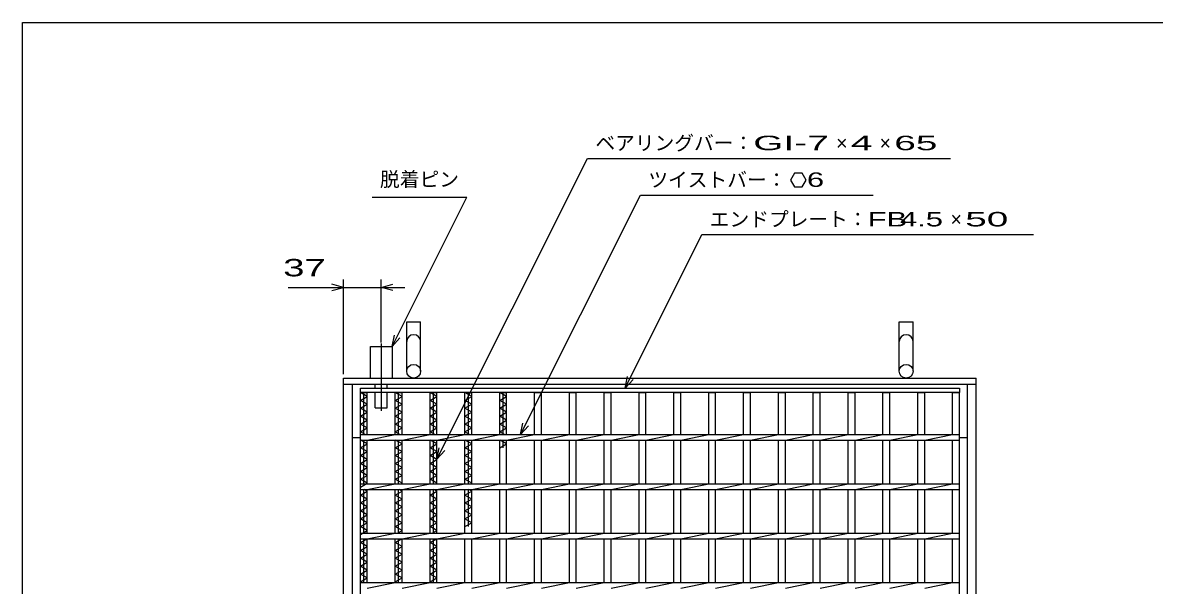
# Model space of a CAD drawing. Units: millimetres, scale not verified. Extents: x -1456 to 1385, y -1026 to 843.
# Drawn here: x -1383 to -236, y 272 to 843 of the extents above; entities that cross this region are included whole.
import ezdxf
from ezdxf.enums import TextEntityAlignment as Align

# ---------------------------------------------------------------- set-up
doc = ezdxf.new("R2010")
doc.units = ezdxf.units.MM
doc.header["$LTSCALE"] = 8
doc.linetypes.add('LONG_DASHED_DOTTED', pattern=[15.25, 12, -1.5, 0.25, -1.5])
for name, color, linetype, lineweight in [('0_2', 150, 'Continuous', 25), ('16', 3, 'Continuous', 25), ('19', 6, 'Continuous', 25), ('22', 4, 'Continuous', 25)]:
    doc.layers.add(name, color=color, linetype=linetype, lineweight=lineweight)
doc.styles.add('ベクトル', font='')
doc.styles.get('ベクトル').set_extended_font_data('ベクトル')

msp = doc.modelspace()

# ---------------------------------------------------------------- linework, layer by layer
at = {"layer": '0_2'}
for p, q in [((-1383.2, -917.2), (-1383.2, 842.8)), ((-1383.2, 842.8), (1384.8, 842.8))]:
    msp.add_line(p, q, dxfattribs=at)
at = {"layer": '16'}
for p, q in [((-1041, 472.5), (-434, 472.5)), ((-1041, 468), (-1041, 472.5)), ((-434, 472.5), (-434, 468)), ((-434, 468), (-1041, 468)), ((-1041, -223), (-1041, 468)), ((-1041, 468), (-1034, 468)), ((-1034, 464), (-1041, 468)), ((-1041, 460), (-1034, 464)), ((-1034, 456), (-1041, 460)), ((-1037.5, 425.25), (-1037.5, 468)), ((-1034, 425.25), (-1034, 468)), ((-1005.7, 425.25), (-1005.7, 468)), ((-1005.7, 468), (-998.7, 468)), ((-998.7, 464), (-1005.7, 468)), ((-1005.7, 460), (-998.7, 464)), ((-998.7, 456), (-1005.7, 460)), ((-1002.2, 425.25), (-1002.2, 468)), ((-998.7, 425.25), (-998.7, 468)), ((-970.4, 425.25), (-970.4, 468)), ((-970.4, 468), (-963.4, 468)), ((-963.4, 464), (-970.4, 468)), ((-970.4, 460), (-963.4, 464)), ((-963.4, 456), (-970.4, 460)), ((-966.9, 425.25), (-966.9, 468)), ((-963.4, 425.25), (-963.4, 468)), ((-935.1, 425.25), (-935.1, 468)), ((-935.1, 468), (-928.1, 468)), ((-928.1, 464), (-935.1, 468)), ((-935.1, 460), (-928.1, 464)), ((-928.1, 456), (-935.1, 460)), ((-931.6, 425.25), (-931.6, 468)), ((-928.1, 425.25), (-928.1, 468)), ((-899.8, 425.25), (-899.8, 468)), ((-899.8, 468), (-892.8, 468)), ((-892.8, 464), (-899.8, 468)), ((-899.8, 460), (-892.8, 464)), ((-892.8, 456), (-899.8, 460)), ((-896.3, 425.25), (-896.3, 468)), ((-892.8, 425.25), (-892.8, 468)), ((-864.5, 425.25), (-864.5, 468)), ((-864.5, 468), (-857.5, 468)), ((-857.5, 425.25), (-857.5, 468)), ((-829.2, 425.25), (-829.2, 468)), ((-829.2, 468), (-822.2, 468)), ((-822.2, 425.25), (-822.2, 468)), ((-793.9, 425.25), (-793.9, 468)), ((-793.9, 468), (-786.9, 468)), ((-786.9, 425.25), (-786.9, 468)), ((-758.6, 425.25), (-758.6, 468)), ((-758.6, 468), (-751.6, 468)), ((-751.6, 425.25), (-751.6, 468)), ((-723.3, 425.25), (-723.3, 468)), ((-723.3, 468), (-716.3, 468)), ((-716.3, 425.25), (-716.3, 468)), ((-688, 425.25), (-688, 468)), ((-688, 468), (-681, 468)), ((-681, 425.25), (-681, 468)), ((-652.7, 425.25), (-652.7, 468)), ((-652.7, 468), (-645.7, 468)), ((-645.7, 425.25), (-645.7, 468)), ((-617.4, 425.25), (-617.4, 468)), ((-617.4, 468), (-610.4, 468)), ((-610.4, 425.25), (-610.4, 468)), ((-582.1, 425.25), (-582.1, 468)), ((-582.1, 468), (-575.1, 468)), ((-575.1, 425.25), (-575.1, 468)), ((-546.8, 425.25), (-546.8, 468)), ((-546.8, 468), (-539.8, 468)), ((-539.8, 425.25), (-539.8, 468)), ((-511.5, 425.25), (-511.5, 468)), ((-511.5, 468), (-504.5, 468)), ((-504.5, 425.25), (-504.5, 468)), ((-476.2, 425.25), (-476.2, 468)), ((-476.2, 468), (-469.2, 468)), ((-469.2, 425.25), (-469.2, 468)), ((-441, 425.25), (-441, 468)), ((-441, 468), (-434, 468)), ((-434, -223), (-434, 468)), ((-1041, 452), (-1034, 456)), ((-1034, 448), (-1041, 452)), ((-1041, 444), (-1034, 448)), ((-1005.7, 452), (-998.7, 456)), ((-998.7, 448), (-1005.7, 452)), ((-1005.7, 444), (-998.7, 448)), ((-970.4, 452), (-963.4, 456)), ((-963.4, 448), (-970.4, 452)), ((-970.4, 444), (-963.4, 448)), ((-935.1, 452), (-928.1, 456)), ((-928.1, 448), (-935.1, 452)), ((-935.1, 444), (-928.1, 448)), ((-899.8, 452), (-892.8, 456)), ((-892.8, 448), (-899.8, 452)), ((-899.8, 444), (-892.8, 448)), ((-1034, 440), (-1041, 444)), ((-1041, 436), (-1034, 440)), ((-1034, 432), (-1041, 436)), ((-998.7, 440), (-1005.7, 444)), ((-1005.7, 436), (-998.7, 440)), ((-998.7, 432), (-1005.7, 436)), ((-963.4, 440), (-970.4, 444)), ((-970.4, 436), (-963.4, 440)), ((-963.4, 432), (-970.4, 436)), ((-928.1, 440), (-935.1, 444)), ((-935.1, 436), (-928.1, 440)), ((-928.1, 432), (-935.1, 436)), ((-892.8, 440), (-899.8, 444)), ((-899.8, 436), (-892.8, 440)), ((-892.8, 432), (-899.8, 436)), ((-1041, 428), (-1034, 432)), ((-1036.188, 425.25), (-1041, 428)), ((-1041, 425.25), (-434, 425.25)), ((-1041, 419.75), (-1041, 425.25)), ((-1034, 419.75), (-1005.7, 425.25)), ((-1005.7, 428), (-998.7, 432)), ((-1000.888, 425.25), (-1005.7, 428)), ((-998.7, 419.75), (-970.4, 425.25)), ((-970.4, 428), (-963.4, 432)), ((-965.587, 425.25), (-970.4, 428)), ((-963.4, 419.75), (-935.1, 425.25)), ((-935.1, 428), (-928.1, 432)), ((-930.287, 425.25), (-935.1, 428)), ((-928.1, 419.75), (-899.8, 425.25)), ((-899.8, 428), (-892.8, 432)), ((-894.987, 425.25), (-899.8, 428)), ((-892.8, 419.75), (-864.5, 425.25)), ((-857.5, 419.75), (-829.2, 425.25)), ((-822.2, 419.75), (-793.9, 425.25)), ((-786.9, 419.75), (-758.6, 425.25)), ((-751.6, 419.75), (-723.3, 425.25)), ((-716.3, 419.75), (-688, 425.25)), ((-681, 419.75), (-652.7, 425.25)), ((-645.7, 419.75), (-617.4, 425.25)), ((-610.4, 419.75), (-582.1, 425.25)), ((-575.1, 419.75), (-546.8, 425.25)), ((-539.8, 419.75), (-511.5, 425.25)), ((-504.5, 419.75), (-476.2, 425.25)), ((-469.2, 419.75), (-440.9, 425.25)), ((-434, 419.75), (-434, 425.25)), ((-1041, 419.75), (-434, 419.75)), ((-1041, 412), (-1034, 416)), ((-1034, 416), (-1040.562, 419.75)), ((-1037.5, 375.25), (-1037.5, 419.75)), ((-1034, 375.25), (-1034, 419.75)), ((-1005.7, 375.25), (-1005.7, 419.75)), ((-1005.7, 412), (-998.7, 416)), ((-998.7, 416), (-1005.263, 419.75)), ((-1002.2, 375.25), (-1002.2, 419.75)), ((-998.7, 375.25), (-998.7, 419.75)), ((-970.4, 375.25), (-970.4, 419.75)), ((-970.4, 412), (-963.4, 416)), ((-963.4, 416), (-969.962, 419.75)), ((-966.9, 375.25), (-966.9, 419.75)), ((-963.4, 375.25), (-963.4, 419.75)), ((-935.1, 375.25), (-935.1, 419.75)), ((-935.1, 412), (-928.1, 416)), ((-928.1, 416), (-934.662, 419.75)), ((-931.6, 375.25), (-931.6, 419.75)), ((-928.1, 375.25), (-928.1, 419.75)), ((-899.8, 375.25), (-899.8, 419.75)), ((-899.8, 412), (-892.8, 416)), ((-892.8, 416), (-899.362, 419.75)), ((-896.3, 412), (-896.3, 419.75)), ((-892.8, 375.25), (-892.8, 419.75)), ((-864.5, 375.25), (-864.5, 419.75)), ((-857.5, 375.25), (-857.5, 419.75)), ((-829.2, 375.25), (-829.2, 419.75)), ((-822.2, 375.25), (-822.2, 419.75)), ((-793.9, 375.25), (-793.9, 419.75)), ((-786.9, 375.25), (-786.9, 419.75)), ((-758.6, 375.25), (-758.6, 419.75)), ((-751.6, 375.25), (-751.6, 419.75)), ((-723.3, 375.25), (-723.3, 419.75)), ((-716.3, 375.25), (-716.3, 419.75)), ((-688, 375.25), (-688, 419.75)), ((-681, 375.25), (-681, 419.75)), ((-652.7, 375.25), (-652.7, 419.75)), ((-645.7, 375.25), (-645.7, 419.75)), ((-617.4, 375.25), (-617.4, 419.75)), ((-610.4, 375.25), (-610.4, 419.75)), ((-582.1, 375.25), (-582.1, 419.75)), ((-575.1, 375.25), (-575.1, 419.75)), ((-546.8, 375.25), (-546.8, 419.75)), ((-539.8, 375.25), (-539.8, 419.75)), ((-511.5, 375.25), (-511.5, 419.75)), ((-504.5, 375.25), (-504.5, 419.75)), ((-476.2, 375.25), (-476.2, 419.75)), ((-469.2, 375.25), (-469.2, 419.75)), ((-441, 375.25), (-441, 419.75)), ((-1034, 408), (-1041, 412)), ((-1041, 404), (-1034, 408)), ((-1034, 400), (-1041, 404)), ((-998.7, 408), (-1005.7, 412)), ((-1005.7, 404), (-998.7, 408)), ((-998.7, 400), (-1005.7, 404)), ((-963.4, 408), (-970.4, 412)), ((-970.4, 404), (-963.4, 408)), ((-963.4, 400), (-970.4, 404)), ((-928.1, 408), (-935.1, 412)), ((-935.1, 404), (-928.1, 408)), ((-928.1, 400), (-935.1, 404)), ((-1041, 396), (-1034, 400)), ((-1034, 392), (-1041, 396)), ((-1041, 388), (-1034, 392)), ((-1005.7, 396), (-998.7, 400)), ((-998.7, 392), (-1005.7, 396)), ((-1005.7, 388), (-998.7, 392)), ((-970.4, 396), (-963.4, 400)), ((-963.4, 392), (-970.4, 396)), ((-970.4, 388), (-963.4, 392)), ((-935.1, 396), (-928.1, 400)), ((-928.1, 392), (-935.1, 396)), ((-935.1, 388), (-928.1, 392)), ((-1034, 384), (-1041, 388)), ((-1041, 380), (-1034, 384)), ((-1034, 376), (-1041, 380)), ((-998.7, 384), (-1005.7, 388)), ((-1005.7, 380), (-998.7, 384)), ((-998.7, 376), (-1005.7, 380)), ((-963.4, 384), (-970.4, 388)), ((-970.4, 380), (-963.4, 384)), ((-963.4, 376), (-970.4, 380)), ((-928.1, 384), (-935.1, 388)), ((-935.1, 380), (-928.1, 384)), ((-928.1, 376), (-935.1, 380)), ((-1041, 372), (-1034, 376)), ((-1041, 375.25), (-434, 375.25)), ((-1041, 369.75), (-1041, 375.25)), ((-1041, 369.75), (-434, 369.75)), ((-1041, 364), (-1034, 368)), ((-1037.5, 325.25), (-1037.5, 369.75)), ((-1034, 368), (-1037.062, 369.75)), ((-1034, 369.75), (-1005.7, 375.25)), ((-1034, 325.25), (-1034, 369.75)), ((-1005.7, 325.25), (-1005.7, 369.75)), ((-1005.7, 364), (-998.7, 368)), ((-1002.2, 325.25), (-1002.2, 369.75)), ((-998.7, 368), (-1001.763, 369.75)), ((-1000.013, 375.25), (-998.7, 376)), ((-998.7, 369.75), (-970.4, 375.25)), ((-998.7, 325.25), (-998.7, 369.75)), ((-970.4, 325.25), (-970.4, 369.75)), ((-970.4, 364), (-963.4, 368)), ((-966.9, 325.25), (-966.9, 369.75)), ((-963.4, 368), (-966.462, 369.75)), ((-964.712, 375.25), (-963.4, 376)), ((-963.4, 369.75), (-935.1, 375.25)), ((-963.4, 325.25), (-963.4, 369.75)), ((-935.1, 325.25), (-935.1, 369.75)), ((-935.1, 364), (-928.1, 368)), ((-931.6, 332), (-931.6, 369.75)), ((-928.1, 368), (-931.162, 369.75)), ((-929.412, 375.25), (-928.1, 376)), ((-928.1, 369.75), (-899.8, 375.25)), ((-928.1, 325.25), (-928.1, 369.75)), ((-899.8, 325.25), (-899.8, 369.75)), ((-892.8, 369.75), (-864.5, 375.25)), ((-892.8, 325.25), (-892.8, 369.75)), ((-864.5, 325.25), (-864.5, 369.75)), ((-857.5, 369.75), (-829.2, 375.25)), ((-857.5, 325.25), (-857.5, 369.75)), ((-829.2, 325.25), (-829.2, 369.75)), ((-822.2, 369.75), (-793.9, 375.25)), ((-822.2, 325.25), (-822.2, 369.75)), ((-793.9, 325.25), (-793.9, 369.75)), ((-786.9, 369.75), (-758.6, 375.25)), ((-786.9, 325.25), (-786.9, 369.75)), ((-758.6, 325.25), (-758.6, 369.75)), ((-751.6, 369.75), (-723.3, 375.25)), ((-751.6, 325.25), (-751.6, 369.75)), ((-723.3, 325.25), (-723.3, 369.75)), ((-716.3, 369.75), (-688, 375.25)), ((-716.3, 325.25), (-716.3, 369.75)), ((-688, 325.25), (-688, 369.75)), ((-681, 369.75), (-652.7, 375.25)), ((-681, 325.25), (-681, 369.75)), ((-652.7, 325.25), (-652.7, 369.75)), ((-645.7, 369.75), (-617.4, 375.25)), ((-645.7, 325.25), (-645.7, 369.75)), ((-617.4, 325.25), (-617.4, 369.75)), ((-610.4, 369.75), (-582.1, 375.25)), ((-610.4, 325.25), (-610.4, 369.75)), ((-582.1, 325.25), (-582.1, 369.75)), ((-575.1, 369.75), (-546.8, 375.25)), ((-575.1, 325.25), (-575.1, 369.75)), ((-546.8, 325.25), (-546.8, 369.75)), ((-539.8, 369.75), (-511.5, 375.25)), ((-539.8, 325.25), (-539.8, 369.75)), ((-511.5, 325.25), (-511.5, 369.75)), ((-504.5, 369.75), (-476.2, 375.25)), ((-504.5, 325.25), (-504.5, 369.75)), ((-476.2, 325.25), (-476.2, 369.75)), ((-469.2, 369.75), (-440.9, 375.25)), ((-469.2, 325.25), (-469.2, 369.75)), ((-441, 325.25), (-441, 369.75)), ((-434, 369.75), (-434, 375.25)), ((-1034, 360), (-1041, 364)), ((-1041, 356), (-1034, 360)), ((-1034, 352), (-1041, 356)), ((-998.7, 360), (-1005.7, 364)), ((-1005.7, 356), (-998.7, 360)), ((-998.7, 352), (-1005.7, 356)), ((-963.4, 360), (-970.4, 364)), ((-970.4, 356), (-963.4, 360)), ((-963.4, 352), (-970.4, 356)), ((-928.1, 360), (-935.1, 364)), ((-935.1, 356), (-928.1, 360)), ((-928.1, 352), (-935.1, 356)), ((-1041, 348), (-1034, 352)), ((-1034, 344), (-1041, 348)), ((-1005.7, 348), (-998.7, 352)), ((-998.7, 344), (-1005.7, 348)), ((-970.4, 348), (-963.4, 352)), ((-963.4, 344), (-970.4, 348)), ((-935.1, 348), (-928.1, 352)), ((-928.1, 344), (-935.1, 348)), ((-1041, 340), (-1034, 344)), ((-1034, 336), (-1041, 340)), ((-1041, 332), (-1034, 336)), ((-1005.7, 340), (-998.7, 344)), ((-998.7, 336), (-1005.7, 340)), ((-1005.7, 332), (-998.7, 336)), ((-970.4, 340), (-963.4, 344)), ((-963.4, 336), (-970.4, 340)), ((-970.4, 332), (-963.4, 336)), ((-935.1, 340), (-928.1, 344)), ((-928.1, 336), (-935.1, 340)), ((-935.1, 332), (-928.1, 336)), ((-1034, 328), (-1041, 332)), ((-1041, 324), (-1034, 328)), ((-1041, 325.25), (-434, 325.25)), ((-1041, 319.75), (-1041, 325.25)), ((-1034, 319.75), (-1005.7, 325.25)), ((-998.7, 328), (-1005.7, 332)), ((-1003.513, 325.25), (-998.7, 328)), ((-998.7, 319.75), (-970.4, 325.25)), ((-963.4, 328), (-970.4, 332)), ((-968.212, 325.25), (-963.4, 328)), ((-963.4, 319.75), (-935.1, 325.25)), ((-928.1, 319.75), (-899.8, 325.25)), ((-892.8, 319.75), (-864.5, 325.25)), ((-857.5, 319.75), (-829.2, 325.25)), ((-822.2, 319.75), (-793.9, 325.25)), ((-786.9, 319.75), (-758.6, 325.25)), ((-751.6, 319.75), (-723.3, 325.25)), ((-716.3, 319.75), (-688, 325.25)), ((-681, 319.75), (-652.7, 325.25)), ((-645.7, 319.75), (-617.4, 325.25)), ((-610.4, 319.75), (-582.1, 325.25)), ((-575.1, 319.75), (-546.8, 325.25)), ((-539.8, 319.75), (-511.5, 325.25)), ((-504.5, 319.75), (-476.2, 325.25)), ((-469.2, 319.75), (-440.9, 325.25)), ((-434, 319.75), (-434, 325.25)), ((-1041, 319.75), (-434, 319.75)), ((-1041, 316), (-1034.438, 319.75)), ((-1034, 312), (-1041, 316)), ((-1041, 308), (-1034, 312)), ((-1037.5, 275.25), (-1037.5, 319.75)), ((-1034, 275.25), (-1034, 319.75)), ((-1005.7, 275.25), (-1005.7, 319.75)), ((-1005.7, 316), (-999.138, 319.75)), ((-998.7, 312), (-1005.7, 316)), ((-1005.7, 308), (-998.7, 312)), ((-1002.2, 275.25), (-1002.2, 319.75)), ((-998.7, 275.25), (-998.7, 319.75)), ((-970.4, 275.25), (-970.4, 319.75)), ((-970.4, 316), (-963.837, 319.75)), ((-963.4, 312), (-970.4, 316)), ((-970.4, 308), (-963.4, 312)), ((-966.9, 275.25), (-966.9, 319.75)), ((-963.4, 275.25), (-963.4, 319.75)), ((-935.1, 275.25), (-935.1, 319.75)), ((-928.1, 275.25), (-928.1, 319.75)), ((-899.8, 275.25), (-899.8, 319.75)), ((-892.8, 275.25), (-892.8, 319.75)), ((-864.5, 275.25), (-864.5, 319.75)), ((-857.5, 275.25), (-857.5, 319.75)), ((-829.2, 275.25), (-829.2, 319.75)), ((-822.2, 275.25), (-822.2, 319.75)), ((-793.9, 275.25), (-793.9, 319.75)), ((-786.9, 275.25), (-786.9, 319.75)), ((-758.6, 275.25), (-758.6, 319.75)), ((-751.6, 275.25), (-751.6, 319.75)), ((-723.3, 275.25), (-723.3, 319.75)), ((-716.3, 275.25), (-716.3, 319.75)), ((-688, 275.25), (-688, 319.75)), ((-681, 275.25), (-681, 319.75)), ((-652.7, 275.25), (-652.7, 319.75)), ((-645.7, 275.25), (-645.7, 319.75)), ((-617.4, 275.25), (-617.4, 319.75)), ((-610.4, 275.25), (-610.4, 319.75)), ((-582.1, 275.25), (-582.1, 319.75)), ((-575.1, 275.25), (-575.1, 319.75)), ((-546.8, 275.25), (-546.8, 319.75)), ((-539.8, 275.25), (-539.8, 319.75)), ((-511.5, 275.25), (-511.5, 319.75)), ((-504.5, 275.25), (-504.5, 319.75)), ((-476.2, 275.25), (-476.2, 319.75)), ((-469.2, 275.25), (-469.2, 319.75)), ((-441, 275.25), (-441, 319.75)), ((-1034, 304), (-1041, 308)), ((-1041, 300), (-1034, 304)), ((-1034, 296), (-1041, 300)), ((-998.7, 304), (-1005.7, 308)), ((-1005.7, 300), (-998.7, 304)), ((-998.7, 296), (-1005.7, 300)), ((-963.4, 304), (-970.4, 308)), ((-970.4, 300), (-963.4, 304)), ((-963.4, 296), (-970.4, 300)), ((-1041, 292), (-1034, 296)), ((-1034, 288), (-1041, 292)), ((-1041, 284), (-1034, 288)), ((-1005.7, 292), (-998.7, 296)), ((-998.7, 288), (-1005.7, 292)), ((-1005.7, 284), (-998.7, 288)), ((-970.4, 292), (-963.4, 296)), ((-963.4, 288), (-970.4, 292)), ((-970.4, 284), (-963.4, 288)), ((-1034, 280), (-1041, 284)), ((-1041, 276), (-1034, 280)), ((-1039.688, 275.25), (-1041, 276)), ((-1041, 275.25), (-434, 275.25)), ((-1041, 269.75), (-1041, 275.25)), ((-1034, 269.75), (-1005.7, 275.25)), ((-998.7, 280), (-1005.7, 284)), ((-1005.7, 276), (-998.7, 280)), ((-1004.388, 275.25), (-1005.7, 276)), ((-998.7, 269.75), (-970.4, 275.25)), ((-963.4, 280), (-970.4, 284)), ((-970.4, 276), (-963.4, 280)), ((-969.087, 275.25), (-970.4, 276)), ((-963.4, 269.75), (-935.1, 275.25)), ((-928.1, 269.75), (-899.8, 275.25)), ((-892.8, 269.75), (-864.5, 275.25)), ((-857.5, 269.75), (-829.2, 275.25)), ((-822.2, 269.75), (-793.9, 275.25)), ((-786.9, 269.75), (-758.6, 275.25)), ((-751.6, 269.75), (-723.3, 275.25)), ((-716.3, 269.75), (-688, 275.25)), ((-681, 269.75), (-652.7, 275.25)), ((-645.7, 269.75), (-617.4, 275.25)), ((-610.4, 269.75), (-582.1, 275.25)), ((-575.1, 269.75), (-546.8, 275.25)), ((-539.8, 269.75), (-511.5, 275.25)), ((-504.5, 269.75), (-476.2, 275.25)), ((-469.2, 269.75), (-440.9, 275.25)), ((-434, 269.75), (-434, 275.25))]:
    msp.add_line(p, q, dxfattribs=at)
at = {"layer": '19'}
for p, q in [((-994, 489.5), (-994, 539.5)), ((-994, 539.5), (-980, 539.5)), ((-980, 489.5), (-980, 539.5)), ((-495, 489.5), (-495, 539.5)), ((-495, 539.5), (-481, 539.5)), ((-481, 489.5), (-481, 539.5)), ((-1030.85, 482.5), (-1030.85, 514.5)), ((-1030.85, 514.5), (-1008.85, 514.5)), ((-1008.85, 514.5), (-1008.85, 482.5)), ((-1058, 482.5), (-417, 482.5)), ((-1058, -237.5), (-1058, 482.5)), ((-417, -237.5), (-417, 482.5)), ((-1058, 476.5), (-417, 476.5)), ((-1049, -231.5), (-1049, 476.5)), ((-1025.85, 472.5), (-1025.85, 476.5)), ((-1013.85, 472.5), (-1013.85, 476.5)), ((-426, -231.5), (-426, 476.5)), ((-1025.85, 452.5), (-1025.85, 468)), ((-1013.85, 452.5), (-1013.85, 468)), ((-1025.85, 452.5), (-1013.85, 452.5)), ((-1049, 422.5), (-1041, 422.5)), ((-434, 422.5), (-426, 422.5))]:
    msp.add_line(p, q, dxfattribs=at)
at = {"layer": '19', "linetype": 'LONG_DASHED_DOTTED'}
msp.add_line((-1019.85, 517.5), (-1019.85, 449.5), dxfattribs=at)
at = {"layer": '19'}
for centre in [(-987, 489.5), (-488, 489.5)]:
    msp.add_circle(centre, 7, dxfattribs=at)
for centre in [(-987, 519.5), (-488, 519.5)]:
    msp.add_arc(centre, 7, 0, 180, dxfattribs=at)
at = {"layer": '22'}
for p, q in [((-963.4, 400.25), (-810.9, 705.25)), ((-810.9, 705.25), (-442.9, 705.25)), ((-601.274, 690.212), (-605.274, 683.284)), ((-593.274, 690.212), (-601.274, 690.212)), ((-589.275, 683.2), (-593.274, 690.212)), ((-605.274, 683.284), (-601.274, 676.356)), ((-593.274, 676.356), (-589.274, 683.284)), ((-1029.1, 666), (-933.1, 666)), ((-1008.85, 514.5), (-933.1, 666)), ((-878.65, 425.25), (-757.275, 668)), ((-757.275, 668), (-521.275, 668)), ((-601.274, 676.356), (-593.274, 676.356)), ((-772.75, 472.5), (-695, 628)), ((-695, 628), (-359, 628)), ((-1114, 574.5), (-1058, 574.5)), ((-1058, 574.5), (-1070, 577.7)), ((-1070, 571.3), (-1058, 574.5)), ((-1058, 486.5), (-1058, 582.5)), ((-1058, 574.5), (-1020, 574.5)), ((-1020, 518.496), (-1020, 582.5)), ((-1020, 574.5), (-1008, 577.7)), ((-1008, 571.3), (-1020, 574.5)), ((-1020, 574.5), (-996, 574.5)), ((-1008.85, 514.5), (-1006.45, 526.18)), ((-1008.85, 514.5), (-1000.85, 523.3)), ((-772.75, 472.5), (-770.35, 484.18)), ((-772.75, 472.5), (-764.75, 481.3)), ((-878.65, 425.25), (-876.25, 436.93)), ((-878.65, 425.25), (-870.65, 434.05)), ((-963.4, 400.25), (-961, 411.93)), ((-963.4, 400.25), (-955.4, 409.05))]:
    msp.add_line(p, q, dxfattribs=at)

# ---------------------------------------------------------------- texts
at = {"layer": '22', "color": 2, "style": 'ベクトル'}
for s, p in [('ベアリングバー：', (-802.9, 720.85)), ('×', (-558.9, 720.85)), ('×', (-514.9, 720.85)), ('脱着ピン', (-1021.1, 684)), ('ツイストバー：', (-749.275, 683.6)), ('エンドプレート：', (-687, 643.6)), ('×', (-443, 643.6))]:
    msp.add_text(s, height=14.66, dxfattribs=at).set_placement(p, align=Align.MIDDLE_LEFT)
for s, height, width, p in [('GI-', 14.66, 2, (-642.9, 720.85)), (' 7 ', 14.66, 2, (-598.9, 720.85)), (' 4 ', 14.66, 2, (-554.9, 720.85)), (' 65 ', 14.66, 2, (-510.9, 720.85)), (' 6', 14.66, 1.6, (-597.274, 683.684)), ('FB', 14.66, 1.6, (-527, 643.6)), (' 4.5 ', 14.66, 1.6, (-503, 643.6)), (' 50 ', 14.66, 2, (-439, 643.6)), (' 37 ', 17.6, 1.65, (-1130, 594.5))]:
    msp.add_text(s, height=height, dxfattribs=dict(at, width=width)).set_placement(p, align=Align.MIDDLE_LEFT)

doc.saveas('drawing.dxf')
